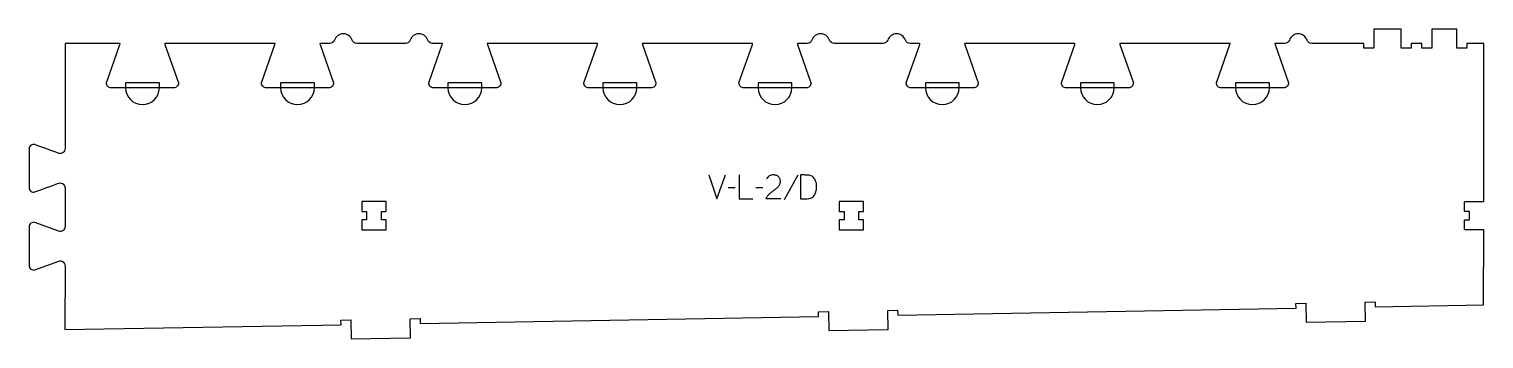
# Model space of a CAD drawing. Extents: x 0 to 1828, y 0 to 390.
import ezdxf

# ---------------------------------------------------------------- set-up
doc = ezdxf.new("R2010")
doc.units = 0
for name, color, linetype in [('1_ANYTOOL_1MMDEEP_LABELS_S', 2, 'CONTINUOUS'), ('3_ANYTOOL_CUTTHROUGH_INSID', 4, 'CONTINUOUS'), ('4_ANYTOOL_CUTTHROUGH_OUTSI', 5, 'CONTINUOUS'), ('5_ANYTOOL_HALF_MILL_9MM_IN', 3, 'CONTINUOUS')]:
    doc.layers.add(name, color=color, linetype=linetype)

msp = doc.modelspace()

# ---------------------------------------------------------------- linework, layer by layer
at = {"layer": '1_ANYTOOL_1MMDEEP_LABELS_S'}
for p, q in [((965.847993, 205.794371), (948.662279, 175.022943)), ((887.162279, 190.151514), (878.376565, 190.0658)), ((922.047993, 190.151514), (913.262279, 190.0658))]:
    msp.add_line(p, q, dxfattribs=at)
for points in [[(854.033708, 206.2658), (864.405136, 176.2658), (874.947993, 206.2658)], [(892.305136, 206.2658), (892.305136, 176.2658), (909.405136, 176.2658)]]:
    msp.add_lwpolyline(points, dxfattribs=at)
msp.add_lwpolyline([(944.633708, 176.308657), (926.333708, 176.351514, -0.034491), (926.996486, 178.098846, -0.037732), (927.903351, 179.731871, -0.037744), (929.042645, 181.206507, -0.03482), (930.383708, 182.501514, -0.00859), (933.342932, 184.900097, -0.008791), (936.383708, 187.194371, 0.020588), (939.202996, 189.427814, 0.025206), (941.805136, 191.908657, 0.046908), (942.825731, 193.209899, 0.051091), (943.572993, 194.683657, 0.050722), (944.021726, 196.331832, 0.041139), (944.162279, 198.037229, 0.039396), (944.019634, 199.844814, 0.058519), (943.530136, 201.583657, 0.060358), (942.739578, 202.990773, 0.061397), (941.633708, 204.1658, 0.048006), (940.277751, 205.08776, 0.045901), (938.772993, 205.7408, 0.045216), (937.032932, 206.14336, 0.034258), (935.247993, 206.2658, 0.055622), (932.613423, 205.971813, 0.079896), (930.169422, 204.9908, 0.080617), (928.200034, 203.3251, 0.060287), (926.762279, 201.1658)], format="xyb", dxfattribs=at)
msp.add_lwpolyline([(969.276565, 206.2658), (969.276565, 176.2658), (977.805136, 176.351514, 0.046402), (980.71151, 176.65969, 0.07465), (983.440851, 177.647943, 0.077785), (985.523836, 179.236965, 0.06915), (987.062279, 181.3658, 0.029998), (988.199805, 183.861116, 0.031416), (989.022993, 186.476514, 0.031395), (989.515637, 189.193837, 0.029153), (989.676565, 191.951514, 0.03275), (989.524085, 194.276937, 0.035889), (989.055136, 196.558657, 0.03592), (988.270277, 198.734025, 0.033706), (987.190851, 200.780086, 0.042675), (985.632367, 202.869837, 0.065683), (983.671208, 204.567586, 0.068103), (981.573481, 205.571493, 0.065471), (979.283708, 205.987229, 0.005437), (974.281586, 206.177283, 0.00471)], format="xyb", close=True, dxfattribs=at)
at = {"layer": '3_ANYTOOL_CUTTHROUGH_INSID'}
for points in [[(424.174087, 149.728683), (418.174087, 149.728683), (418.174087, 137.228683), (448.674087, 137.228683), (448.674087, 149.728683), (442.674087, 149.728683), (442.674087, 160.228683), (448.674087, 160.228683), (448.674087, 172.728683), (418.174087, 172.728683), (418.174087, 160.228683), (424.174087, 160.228683)], [(1024.174087, 149.728683), (1018.174087, 149.728683), (1018.174087, 137.228683), (1048.674087, 137.228683), (1048.674087, 149.728683), (1042.674087, 149.728683), (1042.674087, 160.228683), (1048.674087, 160.228683), (1048.674087, 172.728683), (1018.174087, 172.728683), (1018.174087, 160.228683), (1024.174087, 160.228683)]]:
    msp.add_lwpolyline(points, close=True, dxfattribs=at)
at = {"layer": '4_ANYTOOL_CUTTHROUGH_OUTSI'}
msp.add_lwpolyline([(1611.76886, 371.685138, -0.317837), (1605.876303, 375.851805, 0.707107), (1583.720291, 375.851805, -0.317837), (1577.827734, 371.685138), (1565.429394, 371.685138, 0.061335), (1565.664519, 370.290268), (1582.560052, 322.017726, -0.084368), (1582.574087, 321.935138, -0.414214), (1576.324087, 315.685138), (1498.324087, 315.685138, -0.414214), (1492.074087, 321.935138, -0.084368), (1492.088123, 322.017726), (1508.987236, 370.301333, 0.0608), (1509.218566, 371.685138), (1370.529608, 371.685138, 0.06141), (1370.764519, 370.290268), (1387.660052, 322.017726, -0.084368), (1387.674087, 321.935138, -0.414214), (1381.424087, 315.685138), (1303.424087, 315.685138, -0.414214), (1297.174087, 321.935138, -0.084368), (1297.188123, 322.017726), (1314.087236, 370.301333, 0.0608), (1314.318566, 371.685138), (1175.629608, 371.685138, 0.06141), (1175.864519, 370.290268), (1192.760052, 322.017726, -0.084368), (1192.774087, 321.935138, -0.414214), (1186.524087, 315.685138), (1108.524087, 315.685138, -0.414214), (1102.274087, 321.935138, -0.084368), (1102.288123, 322.017726), (1119.187236, 370.301333, 0.060975), (1119.418066, 371.685138), (1107.01886, 371.685138, -0.317837), (1101.126303, 375.851805, 0.707107), (1078.970291, 375.851805, -0.317837), (1073.077734, 371.685138), (1060.423791, 371.685138), (1024.423396, 371.685138), (1011.76886, 371.685138, -0.317837), (1005.876303, 375.851805, 0.707107), (983.720291, 375.851805, -0.317837), (977.827734, 371.685138), (965.429394, 371.685138, 0.061335), (965.664519, 370.290268), (982.560052, 322.017726, -0.084368), (982.574087, 321.935138, -0.414214), (976.324087, 315.685138), (898.324087, 315.685138, -0.414214), (892.074087, 321.935138, -0.084368), (892.088123, 322.017726), (908.987236, 370.301333, 0.0608), (909.218566, 371.685138), (770.529608, 371.685138, 0.06141), (770.764519, 370.290268), (787.660052, 322.017726, -0.084368), (787.674087, 321.935138, -0.414214), (781.424087, 315.685138), (703.424087, 315.685138, -0.414214), (697.174087, 321.935138, -0.084368), (697.188123, 322.017726), (714.087236, 370.301333, 0.0608), (714.318566, 371.685138), (575.629608, 371.685138, 0.06141), (575.864519, 370.290268), (592.760052, 322.017726, -0.084368), (592.774087, 321.935138, -0.414214), (586.524087, 315.685138), (508.524087, 315.685138, -0.414214), (502.274087, 321.935138, -0.084368), (502.288123, 322.017726), (519.187236, 370.301333, 0.0609), (519.41828, 371.685138), (507.01886, 371.685138, -0.317837), (501.126303, 375.851805, 0.707107), (478.970291, 375.851805, -0.317837), (473.077734, 371.685138), (460.424087, 371.685138), (411.76886, 371.685138, -0.317837), (405.876303, 375.851805, 0.707107), (383.720291, 375.851805, -0.317837), (377.827734, 371.685138), (365.429608, 371.685136, 0.06141), (365.664519, 370.290268), (382.560052, 322.017726, -0.084368), (382.574087, 321.935138, -0.414214), (376.324087, 315.685138), (298.324087, 315.685138, -0.414214), (292.074087, 321.935138, -0.084368), (292.088123, 322.017726), (308.987236, 370.301333, 0.0608), (309.218566, 371.685138), (170.529608, 371.685138, 0.06141), (170.764519, 370.290268), (187.660052, 322.017726, -0.084368), (187.674087, 321.935138, -0.414214), (181.424087, 315.685138), (103.424087, 315.685138, -0.414214), (97.174087, 321.935138, -0.084368), (97.188123, 322.017726), (114.087236, 370.301333, 0.0608), (114.318566, 371.685138), (45.224087, 371.685138), (45.224087, 239.389751, -0.237079), (42.704903, 234.37542, -0.237079), (37.178163, 233.403337, -0.015604), (37.163368, 233.408284, 0.000004), (7.387383, 244.407814, 0.236338), (2.317649, 243.508794, 0.237079), (0, 238.895611), (0.000456, 190.389526, 0.237079), (2.318105, 185.776341, 0.237101), (7.40248, 184.882253, -0.000004), (37.163364, 195.877302, -0.015608), (37.178163, 195.88225, -0.502397), (45.224087, 189.895836), (45.224087, 141.389836, -0.502397), (37.178163, 135.403421, -0.015604), (37.163368, 135.408368), (7.387383, 146.407899, 0.236338), (2.317649, 145.508878, 0.237079), (0, 140.895695), (0.000456, 92.389611, 0.237079), (2.318105, 87.776425, 0.237101), (7.40248, 86.882338), (37.163364, 97.877386, -0.015608), (37.178163, 97.882335, -0.237079), (42.704903, 96.910251, -0.237079), (45.224087, 91.895568), (44.99833, 11.720224), (392.049042, 17.779), (391.948705, 23.52823, -0.414214), (392.194305, 23.782554), (404.192478, 23.991948, -0.414214), (404.446802, 23.746349), (404.861228, 0), (479.349881, 1.300204), (478.935453, 25.046675, -0.414214), (479.181053, 25.301), (491.179226, 25.510394, -0.414214), (491.43355, 25.264795), (491.533885, 19.515671), (992.049042, 28.253614), (991.948705, 34.002844, -0.414214), (992.194305, 34.257168), (1004.192478, 34.466563, -0.414214), (1004.446802, 34.220963), (1004.861228, 10.474614), (1079.349881, 11.774819), (1078.935453, 35.52129, -0.414214), (1079.181053, 35.775614), (1091.179226, 35.985008, -0.414214), (1091.43355, 35.739409), (1091.533885, 29.990286), (1592.049042, 38.728228), (1591.948705, 44.477458, -0.414214), (1592.194305, 44.731783), (1604.192478, 44.941177, -0.414214), (1604.446802, 44.695577), (1604.861228, 20.949229), (1679.349881, 22.249433), (1678.935453, 45.995904, -0.414214), (1679.181053, 46.250228), (1691.179226, 46.459623, -0.414214), (1691.43355, 46.214023), (1691.533885, 40.4649), (1827.86815, 42.844981), (1827.992968, 137.228683), (1804.243299, 137.228683, -0.414214), (1803.993299, 137.478683), (1803.993299, 149.478683, -0.414214), (1804.243299, 149.728683), (1809.993299, 149.728683), (1809.993299, 160.228683), (1804.243299, 160.228683, -0.414214), (1803.993299, 160.478683), (1803.993299, 172.478683, -0.414214), (1804.243299, 172.728683), (1828.043039, 172.728683), (1828.173918, 371.685138), (1806.673297, 371.685138), (1806.673297, 365.935138, -0.414214), (1806.423297, 365.685138), (1794.423297, 365.685138, -0.414214), (1794.173297, 365.935138), (1794.173297, 389.685138), (1762.585297, 389.685138), (1762.585297, 365.935138, -0.414214), (1762.335297, 365.685138), (1750.335297, 365.685138, -0.414214), (1750.085297, 365.935138), (1750.085297, 371.685138), (1736.673297, 371.685138), (1736.673297, 365.935138, -0.414214), (1736.423297, 365.685138), (1724.423297, 365.685138, -0.414214), (1724.173297, 365.935138), (1724.173297, 389.685138), (1689.673297, 389.685138), (1689.673297, 365.935138, -0.414214), (1689.423297, 365.685138), (1677.423297, 365.685138, -0.414214), (1677.173297, 365.935138), (1677.173297, 371.685138)], format="xyb", close=True, dxfattribs=at)
at = {"layer": '5_ANYTOOL_HALF_MILL_9MM_IN'}
for points in [[(121.174087, 315.935138, 1), (163.674087, 315.935138), (163.674087, 322.185138), (121.174087, 322.185138)], [(316.074087, 315.935138, 1), (358.574087, 315.935138), (358.574087, 322.185138), (316.074087, 322.185138)], [(526.274087, 315.935138, 1), (568.774087, 315.935138), (568.774087, 322.185138), (526.274087, 322.185138)], [(721.174087, 315.935138, 1), (763.674087, 315.935138), (763.674087, 322.185138), (721.174087, 322.185138)], [(916.074087, 315.935138, 1), (958.574087, 315.935138), (958.574087, 322.185138), (916.074087, 322.185138)], [(1126.274087, 315.935138, 1), (1168.774087, 315.935138), (1168.774087, 322.185138), (1126.274087, 322.185138)], [(1321.174087, 315.935138, 1), (1363.674087, 315.935138), (1363.674087, 322.185138), (1321.174087, 322.185138)], [(1516.074087, 315.935138, 1), (1558.574087, 315.935138), (1558.574087, 322.185138), (1516.074087, 322.185138)]]:
    msp.add_lwpolyline(points, format="xyb", close=True, dxfattribs=at)

doc.saveas('drawing.dxf')
